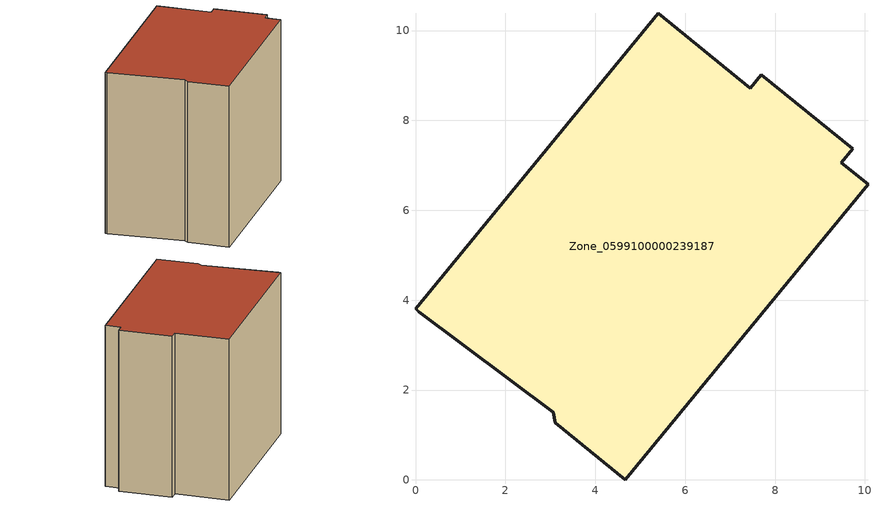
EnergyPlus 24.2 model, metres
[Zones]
Zone_0599100000239187
 floor ground (C_G): 3.11,1.27 3.06,1.5 0.07,3.75 0,3.81 5.4,10.39 7.45,8.71 7.7,9.02 9.73,7.37 9.48,7.06 10.07,6.58 4.67,0 z0
 wall outside (C_F): 7.45,8.71 5.4,10.39 0,3.81 0.07,3.75 3.06,1.5 3.11,1.27 4.67,0 10.07,6.58 9.48,7.06 9.73,7.37 7.7,9.02 7.45,8.71 z0:8.12
 roof outside (C_R): 3.06,1.5 3.11,1.27 4.67,0 10.07,6.58 9.48,7.06 9.73,7.37 7.7,9.02 7.45,8.71 5.4,10.39 0,3.81 0.07,3.75 z8.12
[BUILDING]
Pand.0599100000239187: North Axis=0; Terrain=City; Loads Convergence Tolerance Value=0.04; Temperature Convergence Tolerance Value=0.4; Solar Distribution=FullExterior; Maximum Number of Warmup Days=25; Minimum Number of Warmup Days=1
[Site:Location]
Rotterdam.The.Hague.AP_ZH_NLD Design_Conditions: Latitude=51.96; Longitude=4.45; Time Zone=1; Elevation=-4.5
[SITE:GROUNDTEMPERATURE:BUILDINGSURFACE]
18, 18, 18, 18, 18, 18, 18, 18, 18, 18, 18, 18
[MATERIAL] Thermal Absorptance=0.9; Solar Absorptance=0.7; Visible Absorptance=0.7
Name | Roughness | Thickness | Conductivity | Density | Specific Heat
G.TI.1946-1964 | MediumSmooth | 0.15 | 1 | 540 | 1210
F.TI.1946-1964 | Rough | 0.3 | 0.857143 | 1920 | 840
R.TI.1946-1964 | MediumRough | 0.2 | 0.277778 | 1500 | 1000
[CONSTRUCTION]
C_G: G.TI.1946-1964
C_F: F.TI.1946-1964
C_R: R.TI.1946-1964
[ZONE]
Zone_0599100000239187: Type=1; Multiplier=1; Ceiling Height=Autocalculate; Volume=Autocalculate; Floor Area=autocalculate; Part of Total Floor Area=Yes
[ZONEINFILTRATION:DESIGNFLOWRATE]
Infil_Zone_0599100000239187: Zone or ZoneList or Space or SpaceList=Zone_0599100000239187; Schedule=AlwaysOn; Design Flow Rate Calculation Method=Flow/Area; Flow Rate per Floor Area=0.003; Constant Term Coefficient=1; Temperature Term Coefficient=0; Velocity Term Coefficient=0; Velocity Squared Term Coefficient=0
[HVACTEMPLATE:ZONE:IDEALLOADSAIRSYSTEM]
Zone_0599100000239187: Maximum Heating Supply Air Temperature=50; Minimum Cooling Supply Air Temperature=13; Maximum Heating Supply Air Humidity Ratio=0.0156; Minimum Cooling Supply Air Humidity Ratio=0.0077; Heating Limit=NoLimit; Cooling Limit=NoLimit; Dehumidification Control Type=ConstantSensibleHeatRatio; Cooling Sensible Heat Ratio=0.7; Dehumidification Setpoint=60; Humidification Control Type=None; Humidification Setpoint=30; Outdoor Air Method=None; Outdoor Air Flow Rate per Person=0.00944; Outdoor Air Flow Rate per Zone Floor Area=0; Outdoor Air Flow Rate per Zone=0; Demand Controlled Ventilation Type=None; Outdoor Air Economizer Type=NoEconomizer; Heat Recovery Type=None; Sensible Heat Recovery Effectiveness=0.7; Latent Heat Recovery Effectiveness=0.65
[ZONECONTROL:THERMOSTAT]
ThermostatControl_Zone_0599100000239187: Zone or ZoneList=Zone_0599100000239187; Control Type Schedule=DualSetpointControlType; Control 1=Thermostat_Zone_0599100000239187; Temperature Difference Between Cutout And Setpoint=0
[THERMOSTATSETPOINT:DUALSETPOINT]
Thermostat_Zone_0599100000239187: Heating Setpoint Temperature Schedule=HeatingSetpoint_Zone_0599100000239187; Cooling Setpoint Temperature Schedule=CoolingSetpoint_Zone_0599100000239187
[SCHEDULE:COMPACT]
HeatingSetpoint_Zone_0599100000239187: Through: 12/31, For: AllDays, Until: 24:00, 21
CoolingSetpoint_Zone_0599100000239187: Through: 12/31, For: AllDays, Until: 24:00, 24
DualSetpointControlType: Through: 12/31, For: AllDays, Until: 24:00, 4
AlwaysOn: Through: 12/31, For: AllDays, Until: 24:00, 1
